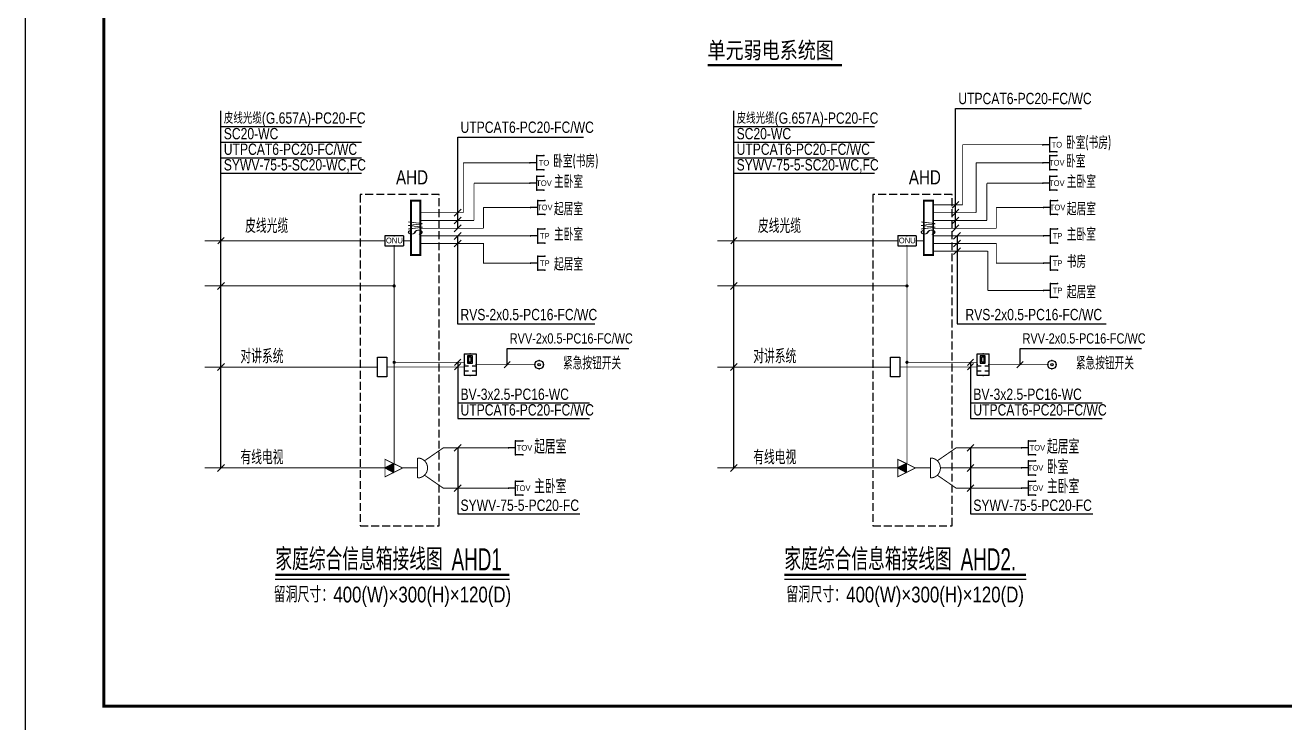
# Model space of a CAD drawing. Extents: x -993182 to -819982, y 169304 to 600104.
# Drawn here: x -993182 to -953164, y 422378 to 444533 of the extents above; entities that cross this region are included whole.
import ezdxf
from ezdxf.enums import TextEntityAlignment as Align

# ---------------------------------------------------------------- set-up
doc = ezdxf.new("R2010")
doc.units = 0
doc.header["$LTSCALE"] = 1000
doc.header["$MEASUREMENT"] = 0
doc.linetypes.add('DASH', pattern=[0.35, 0.25, -0.1])
for name, color, linetype in [('DOTLN', 2, 'DASH'), ('ELEMENT', 3, 'Continuous'), ('EQUIP-安防', 3, 'Continuous'), ('EQUIP-通讯', 3, 'Continuous'), ('PUB_TITLE', 146, 'Continuous'), ('TEL_DIM', 3, 'Continuous'), ('TEL_SYMB', 3, 'Continuous'), ('TEL_TEXT', 7, 'Continuous'), ('TERM', 2, 'Continuous'), ('WIRE-信号', 4, 'TG_S'), ('WIRE-光纤', 210, 'TG_OC'), ('WIRE-消防电源', 50, 'TG_D'), ('WIRE-系统', 4, 'Continuous'), ('WIRE-网络', 6, 'TG_TD'), ('WIRE-通讯', 4, 'TG_TP')]:
    doc.layers.add(name, color=color, linetype=linetype)
doc.styles.add('_TEL_DIM', font='ICED', dxfattribs={"width": 0.8, "height": 3.5, "bigfont": 'BZHZ'})
doc.styles.get("Standard").update_dxf_attribs({"font": 'gbenor.shx', "bigfont": 'gbcbig.shx'})
doc.styles.add('TG_LINETYPE', font='ICED', dxfattribs={"width": 0.8, "height": 2, "bigfont": 'BZHZ'})
doc.styles.add('电-ele', font='ICED.shx', dxfattribs={"width": 0.8, "bigfont": 'BZHZ.shx'})
doc.styles.add('黑体', font='simhei.ttf', dxfattribs={"width": 0.8})
doc.linetypes.add('TG_D', pattern='A,1,-0.3,["D",TG_LINETYPE,S=0.1,R=0,X=-0.23,Y=-0.1],0', length=1.3)
doc.linetypes.add('TG_OC', pattern='A,1,-0.45,["OC",TG_LINETYPE,S=0.1,R=0,X=-0.38,Y=-0.1],0', length=1.45)
doc.linetypes.add('TG_S', pattern='A,1,-0.3,["S",TG_LINETYPE,S=0.1,R=0,X=-0.23,Y=-0.1],0', length=1.3)
doc.linetypes.add('TG_TD', pattern='A,1,-0.45,["TD",TG_LINETYPE,S=0.1,R=0,X=-0.38,Y=-0.1],0', length=1.45)
doc.linetypes.add('TG_TD+TV', pattern='A,1,-0.9,["TD+TV",TG_LINETYPE,S=0.1,R=0,X=-0.82,Y=-0.1],0', length=1.9)
doc.linetypes.add('TG_TP', pattern='A,1,-0.45,["TP",TG_LINETYPE,S=0.1,R=0,X=-0.38,Y=-0.1],0', length=1.45)
doc.linetypes.add('TG_TV', pattern='A,1,-0.45,["TV",TG_LINETYPE,S=0.1,R=0,X=-0.38,Y=-0.1],0', length=1.45)
doc.linetypes.add('TG_WS', pattern='A,1,-0.45,["WS",TG_LINETYPE,S=0.1,R=0,X=-0.38,Y=-0.1],0', length=1.45)

# ---------------------------------------------------------------- blocks, each defined once
blk = doc.blocks.new('$element$00000673')
at = {"const_width": 0.0233}
blk.add_lwpolyline([(0, 0), (0, -0.352)], dxfattribs=at)
blk.add_lwpolyline([(-0.235, -0.352), (0.235, -0.352, -1), (-0.235, -0.352, -0.186831)], format="xyb", close=True, dxfattribs=at)
at = {"flags": 9}
blk.add_attdef('S', (0, 0), '', height=0.00000667, dxfattribs=at)
blk = doc.blocks.new('$element$00000606')
at = {"const_width": 0.0233}
blk.add_lwpolyline([(0, 0), (0, -0.267)], dxfattribs=at)
blk.add_lwpolyline([(-0.233, -0.267), (0.233, -0.267), (0, -0.733), (-0.233, -0.267)], close=True, dxfattribs=at)
at = {"flags": 9}
blk.add_attdef('S', (0, 0), '', height=0.00000667, dxfattribs=at)
blk = doc.blocks.new('$equip$00001802')
for p, q in [((-0.5, 0.499), (-0.5, 0.999)), ((0.5, 0.999), (0.5, 0.499)), ((0.5, 0.499), (-0.5, 0.499)), ((0, 0.5), (0, 0))]:
    blk.add_line(p, q)
for p in [(-0.5, 0.999), (0.5, 0.999), (-0.5, 0.499), (0, 0), (0.5, 0.499)]:
    blk.add_point(p)
at = {"color": 7, "style": '_TEL_DIM'}
blk.add_attdef('$TEXT$', text='', height=0.4, dxfattribs=at).set_placement((0, 0.999), align=Align.MIDDLE_CENTER)
at = {"color": 7, "style": '_TEL_DIM', "flags": 1}
blk.add_attdef('A', text='', height=0.00002, dxfattribs=at).set_placement((0, 0), align=Align.MIDDLE_CENTER)
blk = doc.blocks.new('$equip$00002479')
at = {"const_width": 0.04}
blk.add_lwpolyline([(-0.3, 0, 1), (0.3, 0, 1), (-0.3, 0, 0.942883)], format="xyb", dxfattribs=at)
for radius in [0.3, 0.0841]:
    blk.add_circle((0, 0), radius)
for p in [(-0.3, 0), (0, 0.3), (0.3, 0), (0, -0.3)]:
    blk.add_point(p)
at = {"color": 7, "style": '_TEL_DIM', "flags": 1}
blk.add_attdef('A', text='', height=0.00002, dxfattribs=at).set_placement((0, 0), align=Align.MIDDLE_CENTER)
blk = doc.blocks.new('$equip$00002625')
at = {"linetype": 'Continuous'}
for p, q in [((-0.625, -0.415), (-0.625, 0.415)), ((-0.625, 0.415), (0.625, 0.415)), ((0.071, 0.129), (0.071, 0.415)), ((0.35, 0.129), (0.35, 0.415)), ((0.625, 0.415), (0.625, -0.415)), ((0.625, -0.415), (-0.625, -0.415)), ((0.071, -0.415), (0.071, -0.129)), ((0.35, -0.415), (0.35, -0.129))]:
    blk.add_line(p, q, dxfattribs=at)
for p, q in [((-0.092, 0.153), (-0.504, 0.153)), ((-0.504, 0.153), (-0.504, -0.199)), ((-0.172, 0.073), (-0.424, 0.073)), ((-0.424, 0.073), (-0.424, -0.119)), ((-0.172, -0.119), (-0.172, 0.073)), ((-0.092, -0.199), (-0.092, 0.153)), ((-0.504, -0.199), (-0.092, -0.199)), ((-0.424, -0.119), (-0.172, -0.119))]:
    blk.add_line(p, q)
at = {"const_width": 0.04}
blk.add_lwpolyline([(-0.625, 0.415), (0.625, 0.415), (0.625, -0.415), (-0.625, -0.415), (-0.625, 0.415), (0.625, 0.415)], dxfattribs=at)
for p in [(-0.625, 0), (0, 0.415), (0.625, 0), (0, -0.415)]:
    blk.add_point(p)
at = {"color": 7, "style": '_TEL_DIM', "flags": 1}
blk.add_attdef('A', text='', height=0.000025, dxfattribs=at).set_placement((0, 0), align=Align.MIDDLE_CENTER)
blk = doc.blocks.new('$equip$00002332')
for p, q in [((-0.738, 0.276), (-0.738, -0.324)), ((0.762, 0.276), (-0.738, 0.276)), ((0.762, -0.324), (0.762, 0.276)), ((-0.738, -0.324), (0.762, -0.324))]:
    blk.add_line(p, q)
at = {"const_width": 0.05}
blk.add_lwpolyline([(-0.738, 0.276), (0.762, 0.276), (0.762, -0.324), (-0.738, -0.324), (-0.738, 0.276), (0.762, 0.276)], dxfattribs=at)
for p in [(0.012, 0.276), (-0.738, -0.024), (0.012, -0.324), (0.762, -0.024)]:
    blk.add_point(p)
at = {"color": 7, "style": '_TEL_DIM'}
blk.add_attdef('$TEXT$', text='', height=0.4, dxfattribs=at).set_placement((0, 0), align=Align.MIDDLE_CENTER)
at = {"color": 7, "flags": 1}
blk.add_attdef('A', text='', height=0.00002, dxfattribs=at).set_placement((0, 0), align=Align.MIDDLE_CENTER)
blk = doc.blocks.new('$equip$00002566')
for p, q in [((0.65, 0.35), (-0.65, 0.35)), ((-0.65, 0.35), (-0.65, -0.35)), ((0.65, 0.35), (0.65, -0.35)), ((-0.65, -0.35), (0.65, -0.35))]:
    blk.add_line(p, q)
at = {"const_width": 0.04}
blk.add_lwpolyline([(-0.65, 0.35), (-0.65, -0.35), (0.65, -0.35), (0.65, 0.35), (-0.65, 0.35), (-0.65, -0.35)], dxfattribs=at)
for p in [(-0.65, 0), (0, 0.35), (0.65, 0), (0, -0.35)]:
    blk.add_point(p)
at = {"color": 7, "style": '_TEL_DIM'}
blk.add_attdef('$TEXT$', text='', height=0.4, dxfattribs=at).set_placement((0.016, 0.018), align=Align.MIDDLE_CENTER)
at = {"color": 7, "style": '_TEL_DIM', "flags": 1}
blk.add_attdef('A', text='', height=0.00002, dxfattribs=at).set_placement((0, 0), align=Align.MIDDLE_CENTER)
blk = doc.blocks.new('$equip$00001847')
for p, q in [((-0.5, 0.499), (-0.5, 0.999)), ((0.5, 0.999), (0.5, 0.499)), ((0.5, 0.499), (-0.5, 0.499)), ((0, 0.5), (0, 0))]:
    blk.add_line(p, q)
for p in [(-0.5, 0.999), (0.5, 0.999), (-0.5, 0.499), (0, 0), (0.5, 0.499)]:
    blk.add_point(p)
at = {"color": 7, "style": '_TEL_DIM'}
blk.add_attdef('$TEXT$', text='', height=0.4, dxfattribs=at).set_placement((0, 0.999), align=Align.MIDDLE_CENTER)
at = {"color": 7, "style": '_TEL_DIM', "flags": 1}
blk.add_attdef('A', text='', height=0.00002, dxfattribs=at).set_placement((0, 0), align=Align.MIDDLE_CENTER)
blk = doc.blocks.new('$TelecSys$00000011')
at = {"const_width": 0.5}
blk.add_lwpolyline([(-0.25, 0, 1), (0.25, 0, 1)], format="xyb", close=True, dxfattribs=at)
blk = doc.blocks.new('$equip$00001867')
for p, q in [((-0.5, 0.499), (-0.5, 0.999)), ((0.5, 0.999), (0.5, 0.499)), ((0.5, 0.499), (-0.5, 0.499)), ((0, 0.5), (0, 0))]:
    blk.add_line(p, q)
for p in [(-0.5, 0.999), (0.5, 0.999), (-0.5, 0.499), (0, 0), (0.5, 0.499)]:
    blk.add_point(p)
at = {"color": 7, "style": '_TEL_DIM'}
blk.add_attdef('$TEXT$', text='', height=0.4, dxfattribs=at).set_placement((0, 0.999), align=Align.MIDDLE_CENTER)
at = {"color": 7, "style": '_TEL_DIM', "flags": 1}
blk.add_attdef('A', text='', height=0.00002, dxfattribs=at).set_placement((0, 0), align=Align.MIDDLE_CENTER)

msp = doc.modelspace()

# ---------------------------------------------------------------- hatches: boundary and pattern name
h = msp.add_hatch(color=256)
h.dxf.hatch_style = 1
h.paths.add_polyline_path([(-981471, 430611), (-981751, 430471), (-981471, 430331)])
h = msp.add_hatch(color=256)
h.dxf.hatch_style = 1
h.paths.add_polyline_path([(-965179, 430611), (-965459, 430471), (-965179, 430331)])

# ---------------------------------------------------------------- linework, layer by layer
for points in [[(-981985, 433988), (-981690, 433988), (-981690, 433366), (-981985, 433366)], [(-965693, 433988), (-965398, 433988), (-965398, 433366), (-965693, 433366)]]:
    msp.add_lwpolyline(points, close=True)
at = {"elevation": 0}
for points in [[(-981751, 430471), (-981471, 430331), (-981471, 430611)], [(-965459, 430471), (-965179, 430331), (-965179, 430611)]]:
    msp.add_lwpolyline(points, close=True, dxfattribs=at)
at = {"layer": 'DOTLN', "color": 2, "linetype": 'DASH'}
for points in [[(-982541, 428637), (-980026, 428637), (-980026, 439156), (-982541, 439156)], [(-966249, 428637), (-963734, 428637), (-963734, 439156), (-966249, 439156)]]:
    msp.add_lwpolyline(points, close=True, dxfattribs=at)
at = {"layer": 'PUB_TITLE'}
msp.add_lwpolyline([(-909082, 421904), (-909082, 481304), (-993182, 481304), (-993182, 421904)], close=True, dxfattribs=at)
at = {"layer": 'PUB_TITLE', "const_width": 100}
msp.add_lwpolyline([(-910082, 422904), (-910082, 480304), (-990682, 480304), (-990682, 422904)], close=True, dxfattribs=at)
at = {"layer": 'TEL_DIM'}
for p, q in [((-986963, 439829), (-986963, 441809)), ((-970671, 439829), (-970671, 441809)), ((-986963, 441314), (-982493, 441314)), ((-970671, 441314), (-966201, 441314)), ((-986963, 440819), (-982493, 440819)), ((-970671, 440819), (-966201, 440819)), ((-986963, 440324), (-982493, 440324)), ((-970671, 440324), (-966201, 440324)), ((-979550, 438472), (-979333, 438689)), ((-963735, 438722), (-963518, 438938)), ((-963735, 438472), (-963518, 438689)), ((-979550, 438223), (-979333, 438439)), ((-963735, 438223), (-963518, 438439)), ((-979550, 437974), (-979333, 438190)), ((-979550, 437732), (-979333, 437948)), ((-963735, 437974), (-963518, 438190)), ((-963686, 437733), (-963469, 437949)), ((-987060, 437591), (-986866, 437786)), ((-979550, 437490), (-979333, 437707)), ((-970768, 437591), (-970573, 437786)), ((-963686, 437491), (-963469, 437708)), ((-963686, 437250), (-963469, 437466)), ((-987071, 436144), (-986855, 436360)), ((-970779, 436144), (-970563, 436360)), ((-979539, 433729), (-979344, 433924)), ((-977965, 433654), (-977771, 433849)), ((-963247, 433729), (-963052, 433924)), ((-961673, 433654), (-961479, 433849)), ((-987071, 433568), (-986855, 433785)), ((-979539, 433589), (-979344, 433784)), ((-970779, 433568), (-970563, 433785)), ((-963247, 433589), (-963052, 433784)), ((-979442, 432542), (-975258, 432542)), ((-963149, 432542), (-958965, 432542)), ((-979550, 431005, 0), (-979333, 431221, 0)), ((-963258, 431005, 0), (-963041, 431221, 0)), ((-987071, 430363, 0), (-986855, 430579, 0)), ((-970779, 430363, 0), (-970563, 430579, 0)), ((-963258, 430363, 0), (-963041, 430579, 0)), ((-979550, 429720, 0), (-979333, 429936, 0)), ((-963258, 429720, 0), (-963041, 429936, 0))]:
    msp.add_line(p, q, dxfattribs=at)
for points in [[(-963627, 438082), (-963627, 439630), (-963627, 441892), (-959627, 441892)], [(-979442, 438082), (-979442, 439630), (-979442, 440980), (-975442, 440980)], [(-986963, 430471), (-986963, 437606), (-986963, 439829), (-982493, 439829)], [(-970671, 430471), (-970671, 437606), (-970671, 439829), (-966201, 439829)], [(-979443, 437840), (-979443, 437840), (-979443, 435046), (-975080, 435046)], [(-963578, 437841), (-963578, 437841), (-963578, 435047), (-958837, 435047)], [(-977868, 433752), (-977868, 434263), (-974009, 434263)], [(-961576, 433752), (-961576, 434263), (-957717, 434263)], [(-979442, 433827), (-979442, 432047), (-979442, 432047), (-975258, 432047)], [(-963149, 433827), (-963149, 432047), (-963149, 432047), (-958965, 432047)]]:
    msp.add_lwpolyline(points, dxfattribs=at)
at = {"layer": 'TEL_DIM', "elevation": 0}
for points in [[(-979442, 431113), (-979442, 429743), (-979442, 429018), (-975559, 429018)], [(-963149, 431113), (-963149, 429743), (-963149, 429018), (-959267, 429018)]]:
    msp.add_lwpolyline(points, dxfattribs=at)
at = {"layer": 'TEL_SYMB', "const_width": 70}
for points in [[(-971505, 443263), (-967227, 443263)], [(-985236, 427079), (-977798, 427079)], [(-969064, 427079), (-961385, 427079)]]:
    msp.add_lwpolyline(points, dxfattribs=at)
at = {"layer": 'TEL_SYMB'}
for points in [[(-985236, 426939), (-977798, 426939)], [(-969064, 426939), (-961385, 426939)]]:
    msp.add_lwpolyline(points, dxfattribs=at)
at = {"layer": 'WIRE-信号', "color": 4, "linetype": 'TG_WS', "ltscale": 0.5, "const_width": 28.4}
for points in [[(-978856, 433752), (-978394, 433752)], [(-978394, 433752), (-978394, 433752), (-976989, 433752)], [(-962564, 433752), (-962102, 433752)], [(-962102, 433752), (-962102, 433752), (-960696, 433752)]]:
    msp.add_lwpolyline(points, dxfattribs=at)
at = {"layer": 'WIRE-光纤', "linetype": 'TG_OC', "ltscale": 0.5, "const_width": 28.4, "elevation": 0}
for points in [[(-987484, 437688), (-981760, 437688)], [(-971192, 437688), (-965468, 437688)]]:
    msp.add_lwpolyline(points, dxfattribs=at)
at = {"layer": 'WIRE-消防电源', "linetype": 'TG_D', "ltscale": 0.5, "const_width": 28.4}
for points in [[(-981460, 430605), (-981460, 437531)], [(-965168, 430605), (-965168, 437531)], [(-987485, 436252), (-981460, 436252)], [(-971193, 436252), (-965168, 436252)], [(-981460, 433827), (-979229, 433827)], [(-965168, 433827), (-962937, 433827)]]:
    msp.add_lwpolyline(points, dxfattribs=at)
at = {"layer": 'WIRE-系统', "elevation": 0}
for points, const_width in [([(-981160, 437688), (-980927, 437688)], 28.4), ([(-964868, 437688), (-964634, 437688)], 28.4), ([(-987485, 430471), (-981759, 430471)], 31.5), ([(-971192, 430471), (-965467, 430471)], 31.5)]:
    msp.add_lwpolyline(points, dxfattribs=dict(at, const_width=const_width))
at = {"layer": 'WIRE-系统', "const_width": 31.5}
for points in [[(-987485, 433677), (-981985, 433677)], [(-971192, 433677), (-965693, 433677)]]:
    msp.add_lwpolyline(points, dxfattribs=at)
at = {"layer": 'WIRE-系统', "linetype": 'TG_TV', "const_width": 31.5, "elevation": 0}
for points in [[(-980496, 430699), (-979895, 431113), (-977825, 431113)], [(-980496, 430242), (-979895, 429828), (-977825, 429828)]]:
    msp.add_lwpolyline(points, dxfattribs=at)
at = {"layer": 'WIRE-系统', "linetype": 'TG_TD+TV', "const_width": 31.5, "elevation": 0}
for points in [[(-964204, 430699), (-963603, 431113), (-961533, 431113)], [(-964204, 430242), (-963603, 429828), (-961533, 429828)], [(-964107, 430471), (-963922, 430471)], [(-963922, 430471), (-961533, 430471)]]:
    msp.add_lwpolyline(points, dxfattribs=at)
at = {"layer": 'WIRE-网络', "ltscale": 0.5, "const_width": 28.4}
for points in [[(-963399, 440738), (-960857, 440738)], [(-963399, 438830), (-963399, 440738)], [(-979262, 440165), (-977150, 440165)], [(-979262, 438580), (-979262, 440165)], [(-962970, 440165), (-960857, 440165)], [(-962970, 438580), (-962970, 440165)], [(-978922, 439514), (-977150, 439514)], [(-978922, 438331), (-978922, 439514)], [(-962630, 439514), (-960857, 439514)], [(-962630, 438331), (-962630, 439514)], [(-978622, 438745), (-977125, 438745)], [(-978622, 438082), (-978622, 438745)], [(-964334, 438830), (-963399, 438830)], [(-962330, 438745), (-960832, 438745)], [(-962330, 438082), (-962330, 438745)], [(-980627, 438580), (-979262, 438580)], [(-980627, 438331), (-978922, 438331)], [(-964334, 438580), (-962970, 438580)], [(-964334, 438331), (-962630, 438331)], [(-980627, 438082), (-978622, 438082)], [(-964334, 438082), (-962330, 438082)], [(-981690, 433677), (-979229, 433677)], [(-965398, 433677), (-962937, 433677)]]:
    msp.add_lwpolyline(points, dxfattribs=at)
at = {"layer": 'WIRE-通讯', "color": 4, "ltscale": 0.5, "const_width": 28.4}
for points in [[(-980627, 437840), (-978622, 437840)], [(-978622, 437840), (-977125, 437840)], [(-964334, 437840), (-962330, 437840)], [(-962330, 437840), (-960832, 437840)], [(-980627, 437599), (-978622, 437599), (-978622, 436974), (-977125, 436974)], [(-964334, 437599), (-962330, 437599), (-962330, 436974), (-960832, 436974)], [(-964334, 437357), (-962600, 437357)], [(-962600, 436108), (-962600, 437357)], [(-962600, 436108), (-960832, 436108)]]:
    msp.add_lwpolyline(points, dxfattribs=at)

# ---------------------------------------------------------------- block references
at = {"layer": 'ELEMENT'}
for name, p, xscale, yscale, zscale, rotation in [('$element$00000606', (-982071, 430471, 0), 1200, 1200, 1200, 90.00000000067625), ('$element$00000673', (-981191, 430471, 0), 1350, 1350, 1350, 90.00000000067637), ('$element$00000606', (-965779, 430471, 0), 1200, 1200, 1200, 90.00000000067625), ('$element$00000673', (-964899, 430471, 0), 1350, 1350, 1350, 90.00000000067637)]:
    msp.add_blockref(name, p, dxfattribs=dict(at, xscale=xscale, yscale=yscale, zscale=zscale, rotation=rotation))
at = {"layer": 'EQUIP-安防', "xscale": 550, "yscale": 450, "zscale": 450, "rotation": 270.0000000006763}
for p in [(-979042, 433752), (-962750, 433752)]:
    msp.add_blockref('$equip$00002625', p, dxfattribs=at)
at = {"layer": 'EQUIP-安防', "xscale": 450, "yscale": 450, "zscale": 450}
for p in [(-976854, 433752), (-960561, 433752)]:
    msp.add_blockref('$equip$00002479', p, dxfattribs=at)
at = {"layer": 'EQUIP-通讯'}
ref = msp.add_blockref('$equip$00001847', (-960857, 440738), dxfattribs=dict(at, xscale=450, yscale=450, zscale=450, rotation=270))
ref.add_attrib('$TEXT$', 'TO', dxfattribs={"layer": '0', "color": 7, "height": 180, "style": '_TEL_DIM'}).set_placement((-960408, 440738), align=Align.MIDDLE_CENTER)
ref = msp.add_blockref('$equip$00001847', (-977150, 440165), dxfattribs=dict(at, xscale=450, yscale=450, zscale=450, rotation=270))
ref.add_attrib('$TEXT$', 'TO', dxfattribs={"layer": '0', "color": 7, "height": 180, "style": '_TEL_DIM'}).set_placement((-976700, 440165), align=Align.MIDDLE_CENTER)
ref = msp.add_blockref('$equip$00001847', (-960857, 440165), dxfattribs=dict(at, xscale=450, yscale=450, zscale=450, rotation=270))
ref.add_attrib('$TEXT$', 'TOV', dxfattribs={"layer": '0', "color": 7, "height": 180, "style": '_TEL_DIM'}).set_placement((-960408, 440165), align=Align.MIDDLE_CENTER)
ref = msp.add_blockref('$equip$00001847', (-977150, 439514), dxfattribs=dict(at, xscale=450, yscale=450, zscale=450, rotation=270))
ref.add_attrib('$TEXT$', 'TOV', dxfattribs={"layer": '0', "color": 7, "height": 180, "style": '_TEL_DIM'}).set_placement((-976700, 439514), align=Align.MIDDLE_CENTER)
ref = msp.add_blockref('$equip$00001847', (-960857, 439514), dxfattribs=dict(at, xscale=450, yscale=450, zscale=450, rotation=270))
ref.add_attrib('$TEXT$', 'TOV', dxfattribs={"layer": '0', "color": 7, "height": 180, "style": '_TEL_DIM'}).set_placement((-960408, 439514), align=Align.MIDDLE_CENTER)
ref = msp.add_blockref('$equip$00002332', (-980789, 438084), dxfattribs=dict(at, xscale=1150, yscale=500, zscale=500, rotation=90.00000000067637))
ref.add_attrib('$TEXT$', 'SW', dxfattribs={"layer": '0', "color": 7, "height": 460, "rotation": 90, "style": '_TEL_DIM', "width": 0.434783}).set_placement((-980789, 438084), align=Align.MIDDLE_CENTER)
ref = msp.add_blockref('$equip$00001847', (-977125, 438745), dxfattribs=dict(at, xscale=450, yscale=450, zscale=450, rotation=270))
ref.add_attrib('$TEXT$', 'TOV', dxfattribs={"layer": '0', "color": 7, "height": 180, "style": '_TEL_DIM'}).set_placement((-976675, 438745), align=Align.MIDDLE_CENTER)
ref = msp.add_blockref('$equip$00002332', (-964496, 438084), dxfattribs=dict(at, xscale=1150, yscale=500, zscale=500, rotation=90.00000000067637))
ref.add_attrib('$TEXT$', 'SW', dxfattribs={"layer": '0', "color": 7, "height": 460, "rotation": 90, "style": '_TEL_DIM', "width": 0.434783}).set_placement((-964496, 438084), align=Align.MIDDLE_CENTER)
ref = msp.add_blockref('$equip$00001847', (-960832, 438745), dxfattribs=dict(at, xscale=450, yscale=450, zscale=450, rotation=270))
ref.add_attrib('$TEXT$', 'TOV', dxfattribs={"layer": '0', "color": 7, "height": 180, "style": '_TEL_DIM'}).set_placement((-960383, 438745), align=Align.MIDDLE_CENTER)
at = {"layer": 'EQUIP-通讯', "xscale": 450, "yscale": 450, "zscale": 450}
for p in [(-981460, 437688), (-965168, 437688)]:
    msp.add_blockref('$equip$00002566', p, dxfattribs=at).add_auto_attribs({'$TEXT$': 'ONU'})
at = {"layer": 'EQUIP-通讯'}
ref = msp.add_blockref('$equip$00001847', (-977125, 437840), dxfattribs=dict(at, xscale=450, yscale=450, zscale=450, rotation=270))
ref.add_attrib('$TEXT$', 'TP', dxfattribs={"layer": '0', "color": 7, "height": 180, "style": '_TEL_DIM'}).set_placement((-976675, 437840), align=Align.MIDDLE_CENTER)
ref = msp.add_blockref('$equip$00001847', (-960832, 437840), dxfattribs=dict(at, xscale=450, yscale=450, zscale=450, rotation=270))
ref.add_attrib('$TEXT$', 'TP', dxfattribs={"layer": '0', "color": 7, "height": 180, "style": '_TEL_DIM'}).set_placement((-960383, 437840), align=Align.MIDDLE_CENTER)
ref = msp.add_blockref('$equip$00001867', (-977125, 436974), dxfattribs=dict(at, xscale=450, yscale=450, zscale=450, rotation=270))
ref.add_attrib('$TEXT$', 'TP', dxfattribs={"layer": '0', "color": 7, "height": 180, "style": '_TEL_DIM'}).set_placement((-976675, 436974), align=Align.MIDDLE_CENTER)
ref = msp.add_blockref('$equip$00001867', (-960832, 436974), dxfattribs=dict(at, xscale=450, yscale=450, zscale=450, rotation=270))
ref.add_attrib('$TEXT$', 'TP', dxfattribs={"layer": '0', "color": 7, "height": 180, "style": '_TEL_DIM'}).set_placement((-960383, 436974), align=Align.MIDDLE_CENTER)
ref = msp.add_blockref('$equip$00001867', (-960832, 436108), dxfattribs=dict(at, xscale=450, yscale=450, zscale=450, rotation=270))
ref.add_attrib('$TEXT$', 'TP', dxfattribs={"layer": '0', "color": 7, "height": 180, "style": '_TEL_DIM'}).set_placement((-960383, 436108), align=Align.MIDDLE_CENTER)
ref = msp.add_blockref('$equip$00001802', (-977825, 431113, 0), dxfattribs=dict(at, xscale=450, yscale=450, zscale=450, rotation=270.0000000006763))
ref.add_attrib('$TEXT$', 'TOV', dxfattribs={"layer": '0', "color": 7, "height": 180, "style": '_TEL_DIM'}).set_placement((-977319, 431113, 0), align=Align.MIDDLE_CENTER)
ref = msp.add_blockref('$equip$00001802', (-961533, 431113, 0), dxfattribs=dict(at, xscale=450, yscale=450, zscale=450, rotation=270.0000000006763))
ref.add_attrib('$TEXT$', 'TOV', dxfattribs={"layer": '0', "color": 7, "height": 180, "style": '_TEL_DIM'}).set_placement((-961026, 431113, 0), align=Align.MIDDLE_CENTER)
ref = msp.add_blockref('$equip$00001802', (-961533, 430471, 0), dxfattribs=dict(at, xscale=450, yscale=450, zscale=450, rotation=270.0000000006763))
ref.add_attrib('$TEXT$', 'TOV', dxfattribs={"layer": '0', "color": 7, "height": 180, "style": '_TEL_DIM'}).set_placement((-961084, 430471, 0), align=Align.MIDDLE_CENTER)
ref = msp.add_blockref('$equip$00001802', (-977825, 429828, 0), dxfattribs=dict(at, xscale=450, yscale=450, zscale=450, rotation=270.0000000006763))
ref.add_attrib('$TEXT$', 'TOV', dxfattribs={"layer": '0', "color": 7, "height": 180, "style": '_TEL_DIM'}).set_placement((-977376, 429828, 0), align=Align.MIDDLE_CENTER)
ref = msp.add_blockref('$equip$00001802', (-961533, 429828, 0), dxfattribs=dict(at, xscale=450, yscale=450, zscale=450, rotation=270.0000000006763))
ref.add_attrib('$TEXT$', 'TOV', dxfattribs={"layer": '0', "color": 7, "height": 180, "style": '_TEL_DIM'}).set_placement((-961084, 429828, 0), align=Align.MIDDLE_CENTER)
at = {"layer": 'TERM', "xscale": 102.2825812548399, "yscale": 102.2825812548399, "zscale": 102.2825812548399}
for p in [(-981460, 436252), (-965168, 436252), (-981460, 433827), (-965168, 433827)]:
    msp.add_blockref('$TelecSys$00000011', p, dxfattribs=at)

# ---------------------------------------------------------------- texts
at = {"style": '电-ele', "width": 0.8}
for s, p in [('UTPCAT6-PC20-FC/WC', (-963537, 442025)), ('皮线光缆(G.657A)-PC20-FC', (-986873, 441404)), ('皮线光缆(G.657A)-PC20-FC', (-970581, 441404)), ('UTPCAT6-PC20-FC/WC', (-979352, 441112)), ('SC20-WC', (-986873, 440909)), ('SC20-WC', (-970581, 440909)), ('UTPCAT6-PC20-FC/WC', (-986873, 440414)), ('UTPCAT6-PC20-FC/WC', (-970581, 440414)), ('SYWV-75-5-SC20-WC,FC', (-986873, 439919)), ('SYWV-75-5-SC20-WC,FC', (-970581, 439919)), ('RVS-2x0.5-PC16-FC/WC', (-979353, 435163)), ('RVS-2x0.5-PC16-FC/WC', (-963311, 435163)), ('BV-3x2.5-PC16-WC', (-979352, 432632)), ('BV-3x2.5-PC16-WC', (-963059, 432632)), ('UTPCAT6-PC20-FC/WC', (-979352, 432137)), ('UTPCAT6-PC20-FC/WC', (-963059, 432137)), ('SYWV-75-5-PC20-FC', (-979352, 429108, 0)), ('SYWV-75-5-PC20-FC', (-963059, 429108, 0))]:
    msp.add_text(s, height=360, dxfattribs=at).set_placement(p)
at = {"color": 7, "style": '电-ele', "width": 0.8}
for s, p in [('AHD', (-981401, 439477)), ('AHD', (-965108, 439477)), ('皮线光缆', (-986194, 437934)), ('皮线光缆', (-969902, 437934)), ('对讲系统', (-986344, 433791)), ('对讲系统', (-970052, 433791)), ('起居室', (-977013, 430922, 0)), ('起居室', (-960721, 430922, 0)), ('有线电视', (-986344, 430585, 0)), ('有线电视', (-970052, 430585, 0)), ('卧室', (-960721, 430279, 0)), ('主卧室', (-977013, 429658, 0)), ('主卧室', (-960721, 429658, 0))]:
    msp.add_text(s, height=450, dxfattribs=at).set_placement(p)
at = {"style": '电-ele', "width": 0.8}
for p in [(-981518, 426202), (-965226, 426202)]:
    msp.add_text('留洞尺寸：400(W)×300(H)×120(D)', height=500, dxfattribs=at).set_placement(p, align=Align.CENTER)
at = {"layer": 'TEL_DIM', "style": '电-ele', "width": 0.8}
for p in [(-977787, 434424), (-961495, 434424)]:
    msp.add_text('RVV-2x0.5-PC16-FC/WC', height=324, dxfattribs=at).set_placement(p)
at = {"layer": 'TEL_SYMB', "color": 7}
for s, height, style, width, p in [('单元弱电系统图', 525.7, '黑体', 0.8, (-971505, 443476)), ('家庭综合信息箱接线图', 700, '_TEL_DIM', 0.8, (-985236, 427219)), ('AHD1', 700, '_TEL_DIM', 0.64, (-979636, 427219)), ('家庭综合信息箱接线图', 700, '_TEL_DIM', 0.8, (-969064, 427219)), ('AHD2.', 700, '_TEL_DIM', 0.64, (-963464, 427219))]:
    msp.add_text(s, height=height, dxfattribs=dict(at, style=style, width=width)).set_placement(p)
at = {"layer": 'TEL_TEXT', "color": 7, "width": 0.8}
for s, p in [('卧室(书房)', (-960116, 440599)), ('卧室(书房)', (-976408, 440010)), ('卧室', (-960116, 440010)), ('主卧室', (-976383, 439360)), ('主卧室', (-960091, 439360)), ('起居室', (-976383, 438494)), ('起居室', (-960091, 438494)), ('主卧室', (-976383, 437687)), ('主卧室', (-960091, 437687)), ('书房', (-960091, 436821))]:
    msp.add_text(s, height=405, dxfattribs=at).set_placement(p)
for p in [(-976383, 436738), (-960091, 435853)]:
    msp.add_text('起居室', height=405, rotation=0, dxfattribs=at).set_placement(p)
at = {"layer": 'TEL_TEXT', "color": 7, "style": '电-ele', "width": 0.8}
for p in [(-976096, 433598), (-959803, 433598)]:
    msp.add_text('紧急按钮开关', height=405, dxfattribs=at).set_placement(p)

doc.saveas('drawing.dxf')
